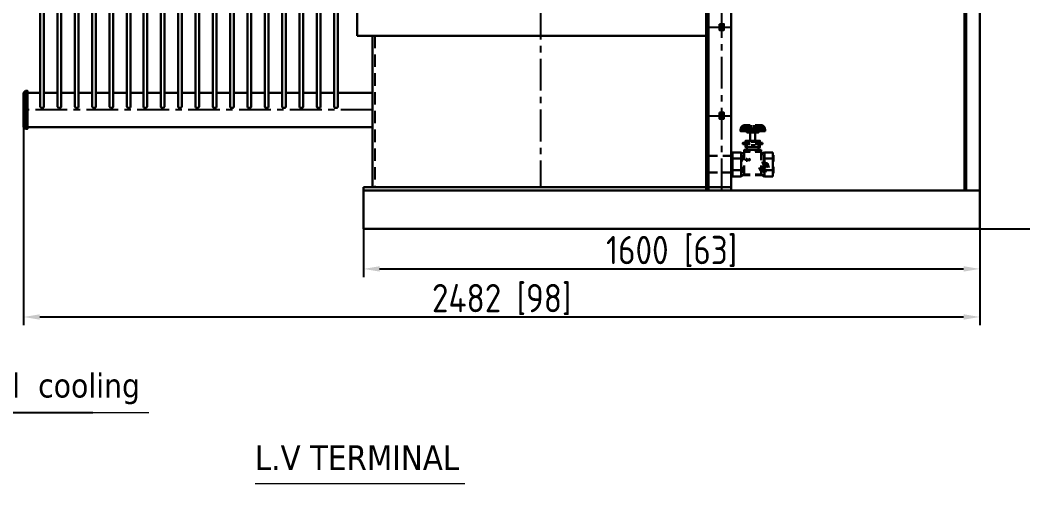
# Model space of a CAD drawing. Header units: inches. Extents: x 198356 to 209798, y -190593 to -183267.
# Drawn here: x 202019 to 204623, y -186737 to -185491 of the extents above; entities that cross this region are included whole.
import ezdxf

# ---------------------------------------------------------------- set-up
doc = ezdxf.new("R2010")
doc.units = ezdxf.units.IN
doc.header["$LTSCALE"] = 13
doc.linetypes.add('CENTERX2', pattern=[101.6, 63.5, -12.7, 12.7, -12.7])
doc.linetypes.add('DASHED', pattern=[0.75, 0.5, -0.25])
for name, color, linetype in [('1', 4, 'Continuous'), ('4虚线层', 6, 'DASHED'), ('粗实线', 4, 'Continuous')]:
    doc.layers.add(name, color=color, linetype=linetype)
for name, color, linetype, lineweight in [('1粗实线', 4, 'Continuous', 50), ('2细实线', 3, 'Continuous', 20), ('标注、文本', 3, 'Continuous', 25), ('铁心', 3, 'Continuous', 0)]:
    doc.layers.add(name, color=color, linetype=linetype, lineweight=lineweight)
doc.styles.get("Standard").update_dxf_attribs({"font": 'gbenor.shx', "bigfont": 'gbcbig.shx'})
doc.styles.add('Tahoma$001', font='tahoma.ttf', dxfattribs={"height": 2.159784})
doc.styles.add('Tahoma_txtstyle_30.40_0_0', font='tahoma.ttf')
doc.dimstyles.new('英寸 1-10', dxfattribs={"dimscale": 14, "dimtxt": 3.5, "dimasz": 2, "dimexe": 1.5, "dimexo": 0.5, "dimgap": 0.5, "dimtad": 1, "dimtoh": 1, "dimdec": 0, "dimdsep": 46, "dimtxsty": 'Standard', "dimcen": 2.5, "dimclrd": 3, "dimclre": 3, "dimclrt": 3, "dimadec": 0, "dimazin": 2, "dimtfac": 1, "dimtdec": 0, "dimtmove": 0, "dimatfit": 2, "dimfxl": 1, "dimarcsym": 0})

# ---------------------------------------------------------------- blocks, each defined once
blk = doc.blocks.new('A$C4C206FB1')
at = {"layer": '标注、文本', "color": 4, "lineweight": 30}
for points in [[(58.5, 85.6), (56.4, 84.5), (54.2, 82.4)], [(58.5, 84.5), (56.4, 83.4), (55.3, 82.4)], [(68.3, 85.6), (65, 85.6), (61.8, 83.4), (60.7, 80.2)], [(69.4, 80.2), (68.3, 84.5), (68.3, 85.6)], [(78, 80.2), (79.1, 84.5), (80.2, 85.6)], [(78, 85.6), (88.9, 85.6)], [(86.7, 80.2), (85.6, 83.4), (82.4, 85.6)], [(93.2, 82.4), (91, 84.5), (88.9, 85.6)], [(92.1, 82.4), (91, 83.4), (88.9, 84.5)], [(69.4, 75.9), (53.1, 75.9), (53.1, 78)], [(69.4, 75.9), (53.1, 75.9), (53.1, 78), (60.7, 78)], [(58.5, 83.4), (57.4, 82.4), (56.4, 81.3)], [(58.5, 82.4), (57.4, 82.4), (56.4, 81.3)], [(65, 83.4), (63.9, 82.4), (62.9, 80.2)], [(65, 82.4), (63.9, 82.4), (62.9, 80.2)], [(62.9, 75.9), (62.9, 80.2), (62.9, 78)], [(62.9, 78), (84.5, 78)], [(67.2, 80.2), (67.2, 82.4), (67.2, 83.4), (66.1, 83.4)], [(67.2, 82.4), (66.1, 82.4)], [(67.2, 82.4), (67.2, 80.2)], [(94.3, 78), (94.3, 75.9), (78, 75.9)], [(86.7, 78), (94.3, 78), (94.3, 75.9), (78, 75.9)], [(81.3, 83.4), (80.2, 82.4)], [(80.2, 80.2), (81.3, 82.4)], [(84.5, 80.2), (83.4, 82.4), (82.4, 83.4)], [(84.5, 80.2), (83.4, 82.4), (82.4, 82.4)], [(84.5, 75.9), (84.5, 80.2), (84.5, 78)], [(91, 81.3), (89.9, 82.4), (88.9, 83.4)], [(91, 81.3), (89.9, 82.4), (88.9, 82.4)], [(69.4, 55.3), (57.4, 55.3), (57.4, 56.4), (69.4, 56.4)], [(69.4, 54.2), (57.4, 54.2), (57.4, 55.3), (69.4, 55.3)], [(61.8, 56.4), (61.8, 59.6), (85.6, 59.6), (85.6, 56.4)], [(85.6, 54.2), (85.6, 48.8), (61.8, 48.8), (61.8, 54.2)], [(89.9, 56.4), (89.9, 55.3), (78, 55.3)], [(78, 56.4), (89.9, 56.4)], [(89.9, 55.3), (89.9, 54.2), (78, 54.2)], [(78, 55.3), (89.9, 55.3)], [(0, 34.7), (15.2, 34.7)], [(23.8, 34.7), (39, 34.7)], [(39, 24.9), (39, 35.8)], [(40.1, 40.1), (40.1, 30.3), (40.1, 10.8), (40.1, 0)], [(54.2, 40.1), (54.2, 30.3), (54.2, 10.8), (54.2, 0)], [(69.4, 41.2), (59.6, 41.2), (59.6, 44.4), (69.4, 44.4)], [(59.6, 41.2), (59.6, 27.1)], [(87.8, 44.4), (87.8, 41.2), (78, 41.2)], [(78, 44.4), (87.8, 44.4)], [(87.8, 41.2), (87.8, 27.1)], [(107.3, 40.1), (107.3, 30.3), (93.2, 30.3)], [(93.2, 40.1), (93.2, 30.3), (93.2, 10.8), (93.2, 0)], [(107.3, 40.1), (107.3, 30.3), (107.3, 10.8), (107.3, 0)], [(108.4, 24.9), (108.4, 35.8)], [(59.6, 18.4), (59.6, 3.3)], [(62.9, 29.3), (63.9, 29.3), (63.9, 28.2)], [(62.9, 29.3), (62.9, 28.2)], [(62.9, 26), (63.9, 26), (63.9, 27.1)], [(67.2, 26), (67.2, 27.1), (63.9, 27.1)], [(67.2, 29.3), (69.4, 28.2), (67.2, 26)], [(67.2, 29.3), (67.2, 28.2)], [(87.8, 18.4), (87.8, 3.3), (93.2, 0)], [(100.8, 15.2), (98.6, 21.7), (92.1, 23.8), (88.9, 22.8)], [(99.7, 15.2), (97.5, 20.6), (92.1, 22.8), (88.9, 21.7)], [(97.5, 15.2), (95.4, 18.4), (92.1, 20.6), (89.9, 19.5)], [(0, 6.5), (15.2, 6.5)], [(23.8, 6.5), (39, 6.5)], [(55.3, 16.3), (55.3, 5.4)], [(56.4, 2.2), (69.4, 2.2)], [(58.5, 3.3), (69.4, 3.3)], [(78, 3.3), (87.8, 3.3)], [(78, 3.3), (88.9, 3.3)], [(78, 2.2), (91, 2.2)], [(84.5, 15.2), (86.7, 9.8), (92.1, 7.6), (96.5, 8.7)], [(85.6, 15.2), (87.8, 10.8), (92.1, 8.7), (95.4, 9.8)], [(87.8, 15.2), (88.9, 11.9), (92.1, 10.8), (94.3, 11.9)], [(92.1, 16.3), (92.1, 5.4)], [(107.3, 10.8), (93.2, 10.8)], [(99.7, 15.2), (99.7, 16.3)], [(100.8, 15.2), (100.8, 16.3)]]:
    blk.add_lwpolyline(points, dxfattribs=at)
for points in [[(83.4, 75.9), (83.4, 73.7), (63.9, 73.7), (63.9, 75.9)], [(78, 73.7), (78, 59.6), (69.4, 59.6), (69.4, 73.7)], [(83.4, 48.8), (83.4, 44.4), (63.9, 44.4), (63.9, 48.8)], [(94.3, 15.2), (94.3, 17.3), (92.1, 17.3), (91, 17.3), (89.9, 15.2), (91, 14.1), (92.1, 14.1), (94.3, 14.1)], [(93.2, 15.2), (93.2, 16.3), (92.1, 16.3), (92.1, 15.2)]]:
    blk.add_lwpolyline(points, close=True, dxfattribs=at)
for points in [[(58.5, 85.6), (58.5, 85.6), (69.4, 85.6), (69.4, 85.6)], [(58.5, 84.5), (58.5, 84.5), (63.9, 84.5), (63.9, 84.5)], [(71.5, 85.6), (71.5, 85.6), (71.5, 75.9), (71.5, 75.9)], [(75.9, 85.6), (75.9, 85.6), (75.9, 75.9), (75.9, 75.9)], [(79.1, 84.5), (79.1, 84.5), (79.1, 85.6), (79.1, 85.6)], [(82.4, 85.6), (82.4, 85.6), (80.2, 85.6), (80.2, 85.6)], [(88.9, 84.5), (88.9, 84.5), (83.4, 84.5), (83.4, 84.5)], [(53.1, 78), (53.1, 78), (54.2, 82.4), (54.2, 82.4)], [(53.1, 78), (53.1, 78), (55.3, 82.4), (55.3, 82.4)], [(55.3, 78), (55.3, 78), (56.4, 81.3), (56.4, 81.3)], [(55.3, 78), (55.3, 78), (56.4, 81.3), (56.4, 81.3)], [(60.7, 78), (60.7, 78), (55.3, 78), (55.3, 78)], [(56.4, 80.2), (56.4, 80.2), (60.7, 80.2), (60.7, 80.2)], [(58.5, 83.4), (58.5, 83.4), (61.8, 83.4), (61.8, 83.4)], [(58.5, 82.4), (58.5, 82.4), (61.8, 82.4), (61.8, 82.4)], [(60.7, 80.2), (60.7, 80.2), (60.7, 75.9), (60.7, 75.9)], [(60.7, 78), (60.7, 78), (62.9, 78), (62.9, 78)], [(62.9, 80.2), (62.9, 80.2), (84.5, 80.2), (84.5, 80.2)], [(84.5, 78), (84.5, 78), (62.9, 78), (62.9, 78)], [(65, 83.4), (65, 83.4), (66.1, 83.4), (66.1, 83.4)], [(65, 82.4), (65, 82.4), (66.1, 82.4), (66.1, 82.4)], [(80.2, 82.4), (80.2, 82.4), (80.2, 80.2), (80.2, 80.2)], [(82.4, 83.4), (82.4, 83.4), (81.3, 83.4), (81.3, 83.4)], [(82.4, 82.4), (82.4, 82.4), (81.3, 82.4), (81.3, 82.4)], [(88.9, 83.4), (88.9, 83.4), (85.6, 83.4), (85.6, 83.4)], [(88.9, 82.4), (88.9, 82.4), (85.6, 82.4), (85.6, 82.4)], [(86.7, 80.2), (86.7, 80.2), (91, 80.2), (91, 80.2)], [(91, 80.2), (91, 80.2), (86.7, 80.2), (86.7, 80.2)], [(86.7, 80.2), (86.7, 80.2), (86.7, 75.9), (86.7, 75.9)], [(94.3, 78), (94.3, 78), (86.7, 78), (86.7, 78)], [(86.7, 78), (86.7, 78), (92.1, 78), (92.1, 78)], [(92.1, 78), (92.1, 78), (91, 81.3), (91, 81.3)], [(92.1, 78), (92.1, 78), (91, 81.3), (91, 81.3)], [(94.3, 78), (94.3, 78), (92.1, 82.4), (92.1, 82.4)], [(94.3, 78), (94.3, 78), (93.2, 82.4), (93.2, 82.4)], [(94.3, 75.9), (94.3, 75.9), (94.3, 78), (94.3, 78)], [(63.9, 59.6), (63.9, 59.6), (63.9, 56.4), (63.9, 56.4)], [(63.9, 54.2), (63.9, 54.2), (63.9, 48.8), (63.9, 48.8)], [(72.6, 59.6), (72.6, 59.6), (72.6, 56.4), (72.6, 56.4)], [(72.6, 54.2), (72.6, 54.2), (72.6, 48.8), (72.6, 48.8)], [(75.9, 59.6), (75.9, 59.6), (75.9, 56.4), (75.9, 56.4)], [(75.9, 54.2), (75.9, 54.2), (75.9, 48.8), (75.9, 48.8)], [(83.4, 59.6), (83.4, 59.6), (83.4, 56.4), (83.4, 56.4)], [(83.4, 54.2), (83.4, 54.2), (83.4, 48.8), (83.4, 48.8)], [(40.1, 40.1), (40.1, 40.1), (46.6, 40.1), (46.6, 40.1)], [(40.1, 30.3), (40.1, 30.3), (40.1, 40.1), (40.1, 40.1)], [(46.6, 40.1), (46.6, 40.1), (54.2, 40.1), (54.2, 40.1)], [(54.2, 40.1), (54.2, 40.1), (59.6, 36.8), (59.6, 36.8)], [(55.3, 35.8), (55.3, 35.8), (55.3, 24.9), (55.3, 24.9)], [(56.4, 39), (56.4, 39), (59.6, 39), (59.6, 39)], [(58.5, 37.9), (58.5, 37.9), (59.6, 37.9), (59.6, 37.9)], [(67.2, 44.4), (67.2, 44.4), (67.2, 41.2), (67.2, 41.2)], [(68.3, 44.4), (68.3, 44.4), (68.3, 41.2), (68.3, 41.2)], [(79.1, 44.4), (79.1, 44.4), (79.1, 41.2), (79.1, 41.2)], [(80.2, 44.4), (80.2, 44.4), (80.2, 41.2), (80.2, 41.2)], [(93.2, 40.1), (93.2, 40.1), (87.8, 36.8), (87.8, 36.8)], [(87.8, 39), (87.8, 39), (91, 39), (91, 39)], [(87.8, 37.9), (87.8, 37.9), (88.9, 37.9), (88.9, 37.9)], [(92.1, 35.8), (92.1, 35.8), (92.1, 24.9), (92.1, 24.9)], [(107.3, 40.1), (107.3, 40.1), (93.2, 40.1), (93.2, 40.1)], [(40.1, 30.3), (40.1, 30.3), (46.6, 30.3), (46.6, 30.3)], [(46.6, 30.3), (46.6, 30.3), (54.2, 30.3), (54.2, 30.3)], [(62.9, 26), (62.9, 26), (62.9, 28.2), (62.9, 28.2)], [(63.9, 28.2), (63.9, 28.2), (67.2, 28.2), (67.2, 28.2)], [(39, 5.4), (39, 5.4), (39, 16.3), (39, 16.3)], [(40.1, 10.8), (40.1, 10.8), (46.6, 10.8), (46.6, 10.8)], [(46.6, 10.8), (46.6, 10.8), (54.2, 10.8), (54.2, 10.8)], [(54.2, 0), (54.2, 0), (59.6, 3.3), (59.6, 3.3)], [(59.6, 3.3), (59.6, 3.3), (69.4, 3.3), (69.4, 3.3)], [(97.5, 15.2), (97.5, 15.2), (97.5, 16.3), (97.5, 16.3)], [(108.4, 5.4), (108.4, 5.4), (108.4, 16.3), (108.4, 16.3)], [(45.5, 0), (45.5, 0), (40.1, 0), (40.1, 0)], [(54.2, 0), (54.2, 0), (45.5, 0), (45.5, 0)], [(93.2, 0), (93.2, 0), (107.3, 0), (107.3, 0)]]:
    blk.add_open_spline(points, degree=3, dxfattribs=at)
blk = doc.blocks.new('*U95')
at = {"layer": '1', "color": 1, "linetype": 'CENTERX2', "lineweight": -3, "ltscale": 0.1}
blk.add_line((-32.5, 0), (32.5, 0), dxfattribs=at)
at = {"layer": '粗实线', "lineweight": 30}
blk.add_lwpolyline([(1.5, 8), (13.5, 8), (13.5, -8), (1.5, -8)], close=True, dxfattribs=at)
blk = doc.blocks.new('*D119')
at = {"layer": '2细实线', "color": 3, "linetype": 'ByBlock', "lineweight": -2}
for p, q in [((202910.5, -185989.8), (202910.5, -186157.7)), ((204510.5, -185989.8), (204510.5, -186157.7)), ((202952.5, -186136.7), (204468.5, -186136.7))]:
    blk.add_line(p, q, dxfattribs=at)
at = {"layer": '2细实线', "color": 3, "linetype": 'ByBlock'}
for points in [[(202952.5, -186129.7), (202952.5, -186143.7), (202910.5, -186136.7)], [(204468.5, -186129.7), (204468.5, -186143.7), (204510.5, -186136.7)]]:
    blk.add_solid(points, dxfattribs=at)
at = {"layer": 'Defpoints', "color": 0, "linetype": 'ByBlock'}
for p in [(202910.5, -185982.8), (204510.5, -185982.8), (204510.5, -186136.7)]:
    blk.add_point(p, dxfattribs=at)
at = {"layer": '2细实线', "color": 3, "linetype": 'ByBlock', "insert": (203710.5, -186091.4), "char_height": 73.5, "attachment_point": 5}
blk.add_mtext('1600 [63]', dxfattribs=at)
blk = doc.blocks.new('*D101')
at = {"layer": '2细实线', "color": 3, "linetype": 'ByBlock', "lineweight": -2}
for p, q in [((204482.5, -183812.8), (204702.3, -183812.8)), ((204681.3, -183854.8), (204681.3, -185990.8)), ((204332.5, -186032.8), (204702.3, -186032.8)), ((201100.8, -188826.9), (201100.8, -188994.8)), ((199830.8, -188846.5), (199830.8, -188994.8)), ((201072.8, -188973.8), (199858.8, -188973.8))]:
    blk.add_line(p, q, dxfattribs=at)
at = {"layer": '2细实线', "color": 3, "linetype": 'ByBlock'}
for points in [[(204674.3, -183854.8), (204688.3, -183854.8), (204681.3, -183812.8)], [(204674.3, -185990.8), (204688.3, -185990.8), (204681.3, -186032.8)], [(199858.8, -188969.1), (199858.8, -188978.5), (199830.8, -188973.8)], [(201072.8, -188969.1), (201072.8, -188978.5), (201100.8, -188973.8)]]:
    blk.add_solid(points, dxfattribs=at)
at = {"layer": 'Defpoints', "color": 0, "linetype": 'ByBlock'}
for p in [(204475.5, -183812.8), (204325.5, -186032.8), (204681.3, -186032.8), (201100.8, -188819.9), (199830.8, -188839.5), (199830.8, -188973.8)]:
    blk.add_point(p, dxfattribs=at)
at = {"layer": '2细实线', "color": 3, "linetype": 'ByBlock', "insert": (204636.1, -185152.3), "char_height": 73.5, "attachment_point": 5, "rotation": 90}
blk.add_mtext('2220 [87]', dxfattribs=at)
at = {"layer": '2细实线', "color": 3, "linetype": 'ByBlock', "insert": (200465.8, -188941.3), "char_height": 49, "attachment_point": 5}
blk.add_mtext('1270 [50]', dxfattribs=at)
blk = doc.blocks.new('*D125')
at = {"layer": '2细实线', "color": 3, "linetype": 'ByBlock', "lineweight": -2}
for p, q in [((202028.5, -185730.8), (202028.5, -186282.5)), ((204510.5, -186080.7), (204510.5, -186282.5)), ((202070.5, -186261.5), (204468.5, -186261.5))]:
    blk.add_line(p, q, dxfattribs=at)
at = {"layer": '2细实线', "color": 3, "linetype": 'ByBlock'}
for points in [[(202070.5, -186254.5), (202070.5, -186268.5), (202028.5, -186261.5)], [(204468.5, -186254.5), (204468.5, -186268.5), (204510.5, -186261.5)]]:
    blk.add_solid(points, dxfattribs=at)
at = {"layer": 'Defpoints', "color": 0, "linetype": 'ByBlock'}
for p in [(202028.5, -185723.8), (204510.5, -186073.7), (204510.5, -186261.5)]:
    blk.add_point(p, dxfattribs=at)
at = {"layer": '2细实线', "color": 3, "linetype": 'ByBlock', "insert": (203269.5, -186216.2), "char_height": 73.5, "attachment_point": 5}
blk.add_mtext('2482 [98]', dxfattribs=at)

msp = doc.modelspace()

# ---------------------------------------------------------------- linework, layer by layer
at = {"layer": '1', "color": 1, "linetype": 'CENTERX2', "lineweight": -3, "ltscale": 0.1}
for p, q in [((203841.046, -185932.802), (203841.046, -183847.807)), ((203370.464, -183873.874), (203370.464, -185924.802)), ((203841.046, -185932.802), (203841.046, -184182.807)), ((202934.464, -185723.802), (202028.464, -185723.802))]:
    msp.add_line(p, q, dxfattribs=at)
at = {"layer": '1', "ltscale": 5}
msp.add_line((203620.464, -185924.802), (202910.464, -185924.802), dxfattribs=at)
at = {"layer": '4虚线层', "ltscale": 5}
msp.add_line((202940.464, -185531.181), (202940.464, -185924.802), dxfattribs=at)
at = {"layer": '标注、文本', "color": 4, "lineweight": 30}
for p, q in [((204510.464, -183811.807), (204510.464, -186032.802)), ((203800.464, -183841.807), (203800.464, -185932.802)), ((204475.464, -183841.807), (204475.464, -185932.802)), ((204510.464, -183841.807), (204510.464, -185932.802)), ((202910.464, -185924.802), (202910.464, -185932.802)), ((202910.464, -185924.802), (202910.464, -185932.802)), ((203800.464, -185924.802), (202910.464, -185924.802)), ((202910.464, -185932.802), (202910.464, -185924.802)), ((203800.464, -185932.802), (202910.464, -185932.802)), ((202910.464, -186032.802), (202910.464, -185932.802)), ((203866.464, -185932.802), (204510.464, -185932.802)), ((204510.464, -186032.802), (202910.464, -186032.802))]:
    msp.add_line(p, q, dxfattribs=at)
at = {"layer": '标注、文本'}
msp.add_line((201574.938, -186509.742), (202207.946, -186509.742), dxfattribs=at)
at = {"layer": '粗实线', "lineweight": 30}
for p, q in [((203806.464, -183841.807), (203806.464, -185932.802)), ((203865.464, -185932.802), (203865.464, -183841.807)), ((204470.464, -185932.802), (204470.464, -183841.807)), ((202071.464, -185713.824), (202071.464, -184333.824)), ((202071.464, -185713.824), (202071.464, -184333.824)), ((202071.464, -185713.824), (202071.464, -184333.824)), ((202071.464, -185713.824), (202071.464, -184333.824)), ((202071.464, -185713.824), (202071.464, -184333.824)), ((202081.464, -184333.824), (202081.464, -185713.824)), ((202081.464, -184333.824), (202081.464, -185713.824)), ((202081.464, -184333.824), (202081.464, -185713.824)), ((202081.464, -184333.824), (202081.464, -185713.824)), ((202081.464, -184333.824), (202081.464, -185713.824)), ((202116.464, -185713.824), (202116.464, -184333.824)), ((202116.464, -185713.824), (202116.464, -184333.824)), ((202116.464, -185713.824), (202116.464, -184333.824)), ((202116.464, -185713.824), (202116.464, -184333.824)), ((202126.464, -184333.824), (202126.464, -185713.824)), ((202126.464, -184333.824), (202126.464, -185713.824)), ((202126.464, -184333.824), (202126.464, -185713.824)), ((202126.464, -184333.824), (202126.464, -185713.824)), ((202161.464, -185713.824), (202161.464, -184333.824)), ((202161.464, -185713.824), (202161.464, -184333.824)), ((202171.464, -184333.824), (202171.464, -185713.824)), ((202171.464, -184333.824), (202171.464, -185713.824)), ((202206.464, -185713.824), (202206.464, -184333.824)), ((202206.464, -185713.824), (202206.464, -184333.824)), ((202206.464, -185713.824), (202206.464, -184333.824)), ((202216.464, -184333.824), (202216.464, -185713.824)), ((202216.464, -184333.824), (202216.464, -185713.824)), ((202216.464, -184333.824), (202216.464, -185713.824)), ((202251.464, -185713.824), (202251.464, -184333.824)), ((202251.464, -185713.824), (202251.464, -184333.824)), ((202251.464, -185713.824), (202251.464, -184333.824)), ((202251.464, -185713.824), (202251.464, -184333.824)), ((202251.464, -185713.824), (202251.464, -184333.824)), ((202261.464, -184333.824), (202261.464, -185713.824)), ((202261.464, -184333.824), (202261.464, -185713.824)), ((202261.464, -184333.824), (202261.464, -185713.824)), ((202261.464, -184333.824), (202261.464, -185713.824)), ((202261.464, -184333.824), (202261.464, -185713.824)), ((202296.464, -185713.824), (202296.464, -184333.824)), ((202306.464, -184333.824), (202306.464, -185713.824)), ((202339.464, -185713.802), (202339.464, -184333.802)), ((202339.464, -185713.802), (202339.464, -184333.802)), ((202339.464, -185713.802), (202339.464, -184333.802)), ((202339.464, -185713.802), (202339.464, -184333.802)), ((202339.464, -185713.802), (202339.464, -184333.802)), ((202349.464, -184333.802), (202349.464, -185713.802)), ((202349.464, -184333.802), (202349.464, -185713.802)), ((202349.464, -184333.802), (202349.464, -185713.802)), ((202349.464, -184333.802), (202349.464, -185713.802)), ((202349.464, -184333.802), (202349.464, -185713.802)), ((202384.464, -185713.802), (202384.464, -184333.802)), ((202384.464, -185713.802), (202384.464, -184333.802)), ((202384.464, -185713.802), (202384.464, -184333.802)), ((202384.464, -185713.802), (202384.464, -184333.802)), ((202394.464, -184333.802), (202394.464, -185713.802)), ((202394.464, -184333.802), (202394.464, -185713.802)), ((202394.464, -184333.802), (202394.464, -185713.802)), ((202394.464, -184333.802), (202394.464, -185713.802)), ((202429.464, -185713.802), (202429.464, -184333.802)), ((202429.464, -185713.802), (202429.464, -184333.802)), ((202439.464, -184333.802), (202439.464, -185713.802)), ((202439.464, -184333.802), (202439.464, -185713.802)), ((202474.464, -185713.802), (202474.464, -184333.802)), ((202474.464, -185713.802), (202474.464, -184333.802)), ((202474.464, -185713.802), (202474.464, -184333.802)), ((202484.464, -184333.802), (202484.464, -185713.802)), ((202484.464, -184333.802), (202484.464, -185713.802)), ((202484.464, -184333.802), (202484.464, -185713.802)), ((202519.464, -185713.802), (202519.464, -184333.802)), ((202519.464, -185713.802), (202519.464, -184333.802)), ((202519.464, -185713.802), (202519.464, -184333.802)), ((202519.464, -185713.802), (202519.464, -184333.802)), ((202519.464, -185713.802), (202519.464, -184333.802)), ((202529.464, -184333.802), (202529.464, -185713.802)), ((202529.464, -184333.802), (202529.464, -185713.802)), ((202529.464, -184333.802), (202529.464, -185713.802)), ((202529.464, -184333.802), (202529.464, -185713.802)), ((202529.464, -184333.802), (202529.464, -185713.802)), ((202564.464, -185713.802), (202564.464, -184333.802)), ((202574.464, -184333.802), (202574.464, -185713.802)), ((202609.464, -185713.802), (202609.464, -184333.802)), ((202619.464, -184333.802), (202619.464, -185713.802)), ((202654.464, -185713.802), (202654.464, -184333.802)), ((202664.464, -184333.802), (202664.464, -185713.802)), ((202699.464, -185713.802), (202699.464, -184333.802)), ((202699.464, -185713.802), (202699.464, -184333.802)), ((202699.464, -185713.802), (202699.464, -184333.802)), ((202699.464, -185713.802), (202699.464, -184333.802)), ((202699.464, -185713.802), (202699.464, -184333.802)), ((202709.464, -184333.802), (202709.464, -185713.802)), ((202709.464, -184333.802), (202709.464, -185713.802)), ((202709.464, -184333.802), (202709.464, -185713.802)), ((202709.464, -184333.802), (202709.464, -185713.802)), ((202709.464, -184333.802), (202709.464, -185713.802)), ((202744.464, -185713.802), (202744.464, -184333.802)), ((202754.464, -184333.802), (202754.464, -185713.802)), ((202789.464, -185713.802), (202789.464, -184333.802)), ((202799.464, -184333.802), (202799.464, -185713.802)), ((202834.464, -185713.802), (202834.464, -184333.802)), ((202844.464, -184333.802), (202844.464, -185713.802)), ((202894.464, -185531.181), (202894.464, -185468.181)), ((202894.464, -185531.181), (203800.464, -185531.181)), ((202934.464, -185924.802), (202934.464, -185531.181)), ((202028.464, -185679.324), (202033.464, -185674.324)), ((202033.464, -185773.324), (202033.464, -185674.324)), ((202699.464, -185679.302), (202664.464, -185679.302)), ((202726.464, -185679.302), (202709.464, -185679.302)), ((202076.464, -185718.824), (202076.464, -185718.824)), ((202076.464, -185718.824), (202076.464, -185718.824)), ((202076.464, -185718.824), (202076.464, -185718.824)), ((202076.464, -185718.824), (202076.464, -185718.824)), ((202076.464, -185718.824), (202076.464, -185718.824)), ((202121.464, -185718.824), (202121.464, -185718.824)), ((202121.464, -185718.824), (202121.464, -185718.824)), ((202121.464, -185718.824), (202121.464, -185718.824)), ((202121.464, -185718.824), (202121.464, -185718.824)), ((202166.464, -185718.824), (202166.464, -185718.824)), ((202166.464, -185718.824), (202166.464, -185718.824)), ((202211.464, -185718.824), (202211.464, -185718.824)), ((202211.464, -185718.824), (202211.464, -185718.824)), ((202211.464, -185718.824), (202211.464, -185718.824)), ((202256.464, -185718.824), (202256.464, -185718.824)), ((202256.464, -185718.824), (202256.464, -185718.824)), ((202256.464, -185718.824), (202256.464, -185718.824)), ((202256.464, -185718.824), (202256.464, -185718.824)), ((202256.464, -185718.824), (202256.464, -185718.824)), ((202301.464, -185718.824), (202301.464, -185718.824)), ((202344.464, -185718.802), (202344.464, -185718.802)), ((202344.464, -185718.802), (202344.464, -185718.802)), ((202344.464, -185718.802), (202344.464, -185718.802)), ((202344.464, -185718.802), (202344.464, -185718.802)), ((202344.464, -185718.802), (202344.464, -185718.802)), ((202389.464, -185718.802), (202389.464, -185718.802)), ((202389.464, -185718.802), (202389.464, -185718.802)), ((202389.464, -185718.802), (202389.464, -185718.802)), ((202389.464, -185718.802), (202389.464, -185718.802)), ((202434.464, -185718.802), (202434.464, -185718.802)), ((202434.464, -185718.802), (202434.464, -185718.802)), ((202479.464, -185718.802), (202479.464, -185718.802)), ((202479.464, -185718.802), (202479.464, -185718.802)), ((202479.464, -185718.802), (202479.464, -185718.802)), ((202524.464, -185718.802), (202524.464, -185718.802)), ((202524.464, -185718.802), (202524.464, -185718.802)), ((202524.464, -185718.802), (202524.464, -185718.802)), ((202524.464, -185718.802), (202524.464, -185718.802)), ((202524.464, -185718.802), (202524.464, -185718.802)), ((202569.464, -185718.802), (202569.464, -185718.802)), ((202614.464, -185718.802), (202614.464, -185718.802)), ((202659.464, -185718.802), (202659.464, -185718.802)), ((202704.464, -185718.802), (202704.464, -185718.802)), ((202704.464, -185718.802), (202704.464, -185718.802)), ((202704.464, -185718.802), (202704.464, -185718.802)), ((202704.464, -185718.802), (202704.464, -185718.802)), ((202704.464, -185718.802), (202704.464, -185718.802)), ((202749.464, -185718.802), (202749.464, -185718.802)), ((202794.464, -185718.802), (202794.464, -185718.802)), ((202839.464, -185718.802), (202839.464, -185718.802)), ((202028.464, -185768.324), (202033.464, -185773.324)), ((202038.464, -185768.302), (202934.464, -185768.302)), ((203800.464, -185932.802), (203865.464, -185932.802)), ((203806.464, -185924.802), (203865.464, -185924.802))]:
    msp.add_line(p, q, dxfattribs=at)
for points in [[(202934.464, -185736.6), (202934.464, -185647.6)], [(202028.464, -185679.324), (202028.464, -185768.324)], [(202033.464, -185773.324), (202038.464, -185773.324), (202038.464, -185674.324), (202033.464, -185674.324)], [(202071.464, -185679.324), (202038.464, -185679.324)], [(202116.464, -185679.324), (202081.464, -185679.324)], [(202161.464, -185679.324), (202126.464, -185679.324)], [(202206.464, -185679.324), (202171.464, -185679.324)], [(202251.464, -185679.324), (202216.464, -185679.324)], [(202296.464, -185679.324), (202261.464, -185679.324)], [(202339.464, -185679.302), (202306.464, -185679.302)], [(202384.464, -185679.302), (202349.464, -185679.302)], [(202429.464, -185679.302), (202394.464, -185679.302)], [(202474.464, -185679.302), (202439.464, -185679.302)], [(202519.464, -185679.302), (202484.464, -185679.302)], [(202564.464, -185679.302), (202529.464, -185679.302)], [(202609.464, -185679.302), (202574.464, -185679.302)], [(202654.464, -185679.302), (202619.464, -185679.302)], [(202744.464, -185679.302), (202709.464, -185679.302)], [(202789.464, -185679.302), (202754.464, -185679.302)], [(202834.464, -185679.302), (202799.464, -185679.302)], [(202934.464, -185679.302), (202844.464, -185679.302)]]:
    msp.add_lwpolyline(points, dxfattribs=at)
for centre, start, end in [((202076.464, -185713.824), 180, 270), ((202076.464, -185713.824), 180, 270), ((202076.464, -185713.824), 180, 270), ((202076.464, -185713.824), 180, 270), ((202076.464, -185713.824), 180, 270), ((202076.464, -185713.824), 270, 0), ((202076.464, -185713.824), 270, 0), ((202076.464, -185713.824), 270, 0), ((202076.464, -185713.824), 270, 0), ((202076.464, -185713.824), 270, 0), ((202121.464, -185713.824), 180, 270), ((202121.464, -185713.824), 180, 270), ((202121.464, -185713.824), 180, 270), ((202121.464, -185713.824), 180, 270), ((202121.464, -185713.824), 270, 0), ((202121.464, -185713.824), 270, 0), ((202121.464, -185713.824), 270, 0), ((202121.464, -185713.824), 270, 0), ((202166.464, -185713.824), 180, 270), ((202166.464, -185713.824), 180, 270), ((202166.464, -185713.824), 270, 0), ((202166.464, -185713.824), 270, 0), ((202211.464, -185713.824), 180, 270), ((202211.464, -185713.824), 180, 270), ((202211.464, -185713.824), 180, 270), ((202211.464, -185713.824), 270, 0), ((202211.464, -185713.824), 270, 0), ((202211.464, -185713.824), 270, 0), ((202256.464, -185713.824), 180, 270), ((202256.464, -185713.824), 180, 270), ((202256.464, -185713.824), 180, 270), ((202256.464, -185713.824), 180, 270), ((202256.464, -185713.824), 180, 270), ((202256.464, -185713.824), 270, 0), ((202256.464, -185713.824), 270, 0), ((202256.464, -185713.824), 270, 0), ((202256.464, -185713.824), 270, 0), ((202256.464, -185713.824), 270, 0), ((202301.464, -185713.824), 180, 270), ((202301.464, -185713.824), 270, 0), ((202344.464, -185713.802), 180, 270), ((202344.464, -185713.802), 180, 270), ((202344.464, -185713.802), 180, 270), ((202344.464, -185713.802), 180, 270), ((202344.464, -185713.802), 180, 270), ((202344.464, -185713.802), 270, 0), ((202344.464, -185713.802), 270, 0), ((202344.464, -185713.802), 270, 0), ((202344.464, -185713.802), 270, 0), ((202344.464, -185713.802), 270, 0), ((202389.464, -185713.802), 180, 270), ((202389.464, -185713.802), 180, 270), ((202389.464, -185713.802), 180, 270), ((202389.464, -185713.802), 180, 270), ((202389.464, -185713.802), 270, 0), ((202389.464, -185713.802), 270, 0), ((202389.464, -185713.802), 270, 0), ((202389.464, -185713.802), 270, 0), ((202434.464, -185713.802), 180, 270), ((202434.464, -185713.802), 180, 270), ((202434.464, -185713.802), 270, 0), ((202434.464, -185713.802), 270, 0), ((202479.464, -185713.802), 180, 270), ((202479.464, -185713.802), 180, 270), ((202479.464, -185713.802), 180, 270), ((202479.464, -185713.802), 270, 0), ((202479.464, -185713.802), 270, 0), ((202479.464, -185713.802), 270, 0), ((202524.464, -185713.802), 180, 270), ((202524.464, -185713.802), 180, 270), ((202524.464, -185713.802), 180, 270), ((202524.464, -185713.802), 180, 270), ((202524.464, -185713.802), 180, 270), ((202524.464, -185713.802), 270, 0), ((202524.464, -185713.802), 270, 0), ((202524.464, -185713.802), 270, 0), ((202524.464, -185713.802), 270, 0), ((202524.464, -185713.802), 270, 0), ((202569.464, -185713.802), 180, 270), ((202569.464, -185713.802), 270, 0), ((202614.464, -185713.802), 180, 270), ((202614.464, -185713.802), 270, 0), ((202659.464, -185713.802), 180, 270), ((202659.464, -185713.802), 270, 0), ((202704.464, -185713.802), 180, 270), ((202704.464, -185713.802), 180, 270), ((202704.464, -185713.802), 180, 270), ((202704.464, -185713.802), 180, 270), ((202704.464, -185713.802), 180, 270), ((202704.464, -185713.802), 270, 0), ((202704.464, -185713.802), 270, 0), ((202704.464, -185713.802), 270, 0), ((202704.464, -185713.802), 270, 0), ((202704.464, -185713.802), 270, 0), ((202749.464, -185713.802), 180, 270), ((202749.464, -185713.802), 270, 0), ((202794.464, -185713.802), 180, 270), ((202794.464, -185713.802), 270, 0), ((202839.464, -185713.802), 180, 270), ((202839.464, -185713.802), 270, 0)]:
    msp.add_arc(centre, 5, start, end, dxfattribs=at)
at = {"layer": '铁心'}
for p, q in [((201569.938, -186509.742), (202353.595, -186509.742)), ((203173.543, -186694.843), (202629.275, -186694.843))]:
    msp.add_line(p, q, dxfattribs=at)

# ---------------------------------------------------------------- block references
at = {"layer": '1粗实线', "color": 0, "linetype": 'ByBlock', "lineweight": -2}
for p in [(203832.964, -185508.807), (203832.964, -185738.807)]:
    msp.add_blockref('*U95', p, dxfattribs=at)
at = {"layer": '标注、文本', "xscale": 1.555200000002515, "yscale": 1.555200000002515, "zscale": 1.5552}
msp.add_blockref('A$C4C206FB1', (203806.464, -185896.825), dxfattribs=at)

# ---------------------------------------------------------------- texts
at = {"layer": '铁心', "style": 'Tahoma$001'}
msp.add_text('L.V TERMINAL', height=64.56572, dxfattribs=at).set_placement((202629.082, -186658.964))
at = {"layer": '铁心', "insert": (201649.329, -186408.223), "char_height": 62.30684, "width": 813.1404, "attachment_point": 1, "style": 'Tahoma_txtstyle_30.40_0_0'}
msp.add_mtext('Additional  cooling', dxfattribs=at)

# ---------------------------------------------------------------- dimensions: what is measured, and where the dimension line sits
at = {"layer": '2细实线', "linetype": 'ByBlock'}
dim = msp.add_linear_dim(base=(204681.343, -186032.802), p1=(204475.464, -183812.807), p2=(204325.464, -186032.802), angle=90, dimstyle='英寸 1-10', override={"dimtxt": 5.25, "dimasz": 3}, dxfattribs=at)
dim.commit()
dim.dimension.update_dxf_attribs({"geometry": '*D101', "text_midpoint": (204681.343, -185152.306), "dimtype": 160})
dim = msp.add_linear_dim(base=(199830.829, -188973.785), p1=(201100.829, -188819.91), p2=(199830.829, -188839.487), dimstyle='英寸 1-10', dxfattribs=at)
dim.commit()
dim.dimension.update_dxf_attribs({"geometry": '*D101', "text_midpoint": (200465.829, -188941.264)})
for base, p1, p2, picture, middle in [((204510.464, -186261.491), (202028.464, -185723.824), (204510.464, -186073.739), '*D125', (203269.464, -186216.209)), ((204510.464, -186136.677), (202910.464, -185982.802), (204510.464, -185982.802), '*D119', (203710.464, -186091.395))]:
    dim = msp.add_linear_dim(base=base, p1=p1, p2=p2, dimstyle='英寸 1-10', override={"dimtxt": 5.25, "dimasz": 3}, dxfattribs=at)
    dim.commit()
    dim.dimension.update_dxf_attribs({"geometry": picture, "text_midpoint": middle})

doc.saveas('drawing.dxf')
